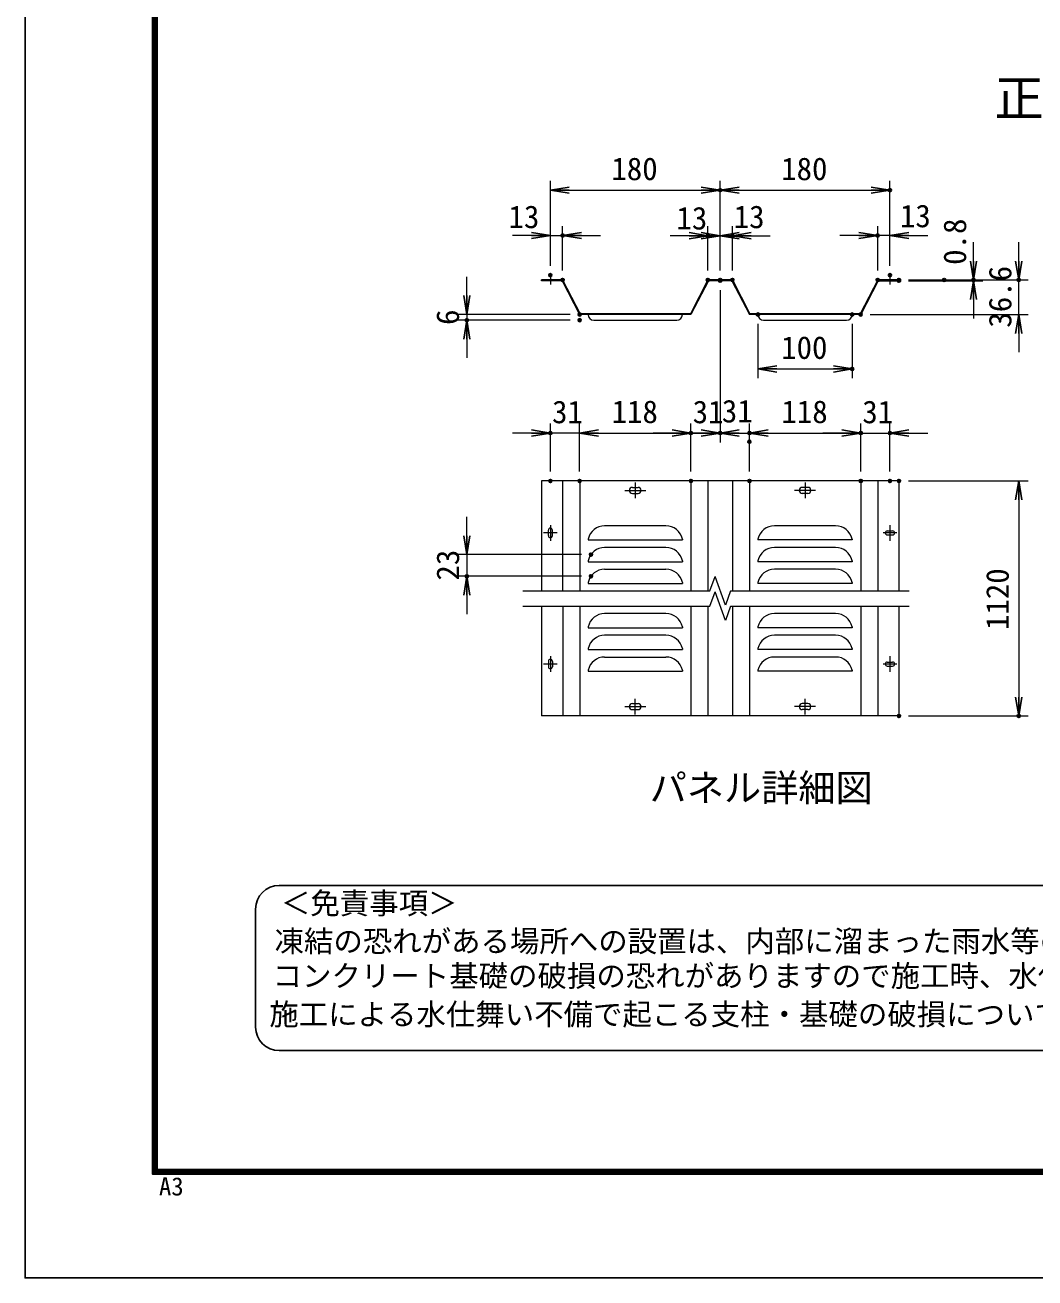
# Model space of a CAD drawing. Units: millimetres, scale not verified, with parts at other scales. Extents: x -6300 to 6300, y -4455 to 4455.
# Drawn here: x -6300 to -3088, y -4455 to -473 of the extents above; entities that cross this region are included whole.
import ezdxf
from ezdxf.enums import TextEntityAlignment as Align

# ---------------------------------------------------------------- set-up
doc = ezdxf.new("R2010")
doc.units = ezdxf.units.MM
doc.header["$LTSCALE"] = 20
doc.header["$PDMODE"] = 32
doc.header["$PDSIZE"] = 10
doc.linetypes.add('USER1', pattern=[50.8, 31.75, -6.35, 6.35, -6.35])
for name, color, linetype, lineweight in [('0-2_D-BMK', 2, 'USER1', 13), ('0-5_0', 7, 'Continuous', 25), ('0-6_D-STR-DIM', 7, 'Continuous', 13), ('0-9_D-TTL-TXT', 7, 'Continuous', 25), ('0-A_D-TTL', 7, 'Continuous', 25)]:
    doc.layers.add(name, color=color, linetype=linetype, lineweight=lineweight)
doc.layers.add('0-7_Defpoints', color=8, linetype='Continuous')
doc.styles.add('ＭＳ ゴシック', font='')
doc.styles.get('ＭＳ ゴシック').set_extended_font_data('MS Gothic')

# ---------------------------------------------------------------- blocks, each defined once
blk = doc.blocks.new('_Open')
at = {"layer": '0-5_0'}
blk.add_line((-20, 3.333), (0, 0), dxfattribs=at)
blk.add_lwpolyline([(-20, -3.333), (0, 0), (-20, 0)], dxfattribs=at)

msp = doc.modelspace()

# ---------------------------------------------------------------- linework, layer by layer
at = {"layer": '0-2_D-BMK'}
for p, q in [((-4629.16, -1267.81), (-4629.16, -1297.81)), ((-3549.16, -1267.81), (-3549.16, -1297.81)), ((-4359.16, -1927.11), (-4359.16, -1976.61)), ((-3819.16, -1927.11), (-3819.16, -1976.61)), ((-4392.76, -1951.86), (-4325.56, -1951.86)), ((-3785.56, -1951.86), (-3852.76, -1951.86)), ((-4629.16, -2062.11), (-4629.16, -2111.61)), ((-3549.16, -2062.11), (-3549.16, -2111.61)), ((-4607.71, -2086.86), (-4650.61, -2086.86)), ((-3527.71, -2086.86), (-3570.61, -2086.86)), ((-4607.71, -2503.86), (-4650.61, -2503.86)), ((-4629.16, -2479.11), (-4629.16, -2528.61)), ((-3527.71, -2503.86), (-3570.61, -2503.86)), ((-3549.16, -2479.11), (-3549.16, -2528.61)), ((-4359.16, -2663.61), (-4359.16, -2614.11)), ((-3819.16, -2663.61), (-3819.16, -2614.11)), ((-4392.76, -2638.86), (-4325.56, -2638.86)), ((-3785.56, -2638.86), (-3852.76, -2638.86))]:
    msp.add_line(p, q, dxfattribs=at)
at = {"layer": '0-6_D-STR-DIM'}
for p, q in [((-4629.16, -1237.81), (-4629.16, -967.49)), ((-4089.16, -1252.81), (-4089.16, -967.49)), ((-4089.16, -1252.81), (-4089.16, -967.49)), ((-3549.16, -1237.81), (-3549.16, -967.49)), ((-4569.16, -997.49), (-4149.16, -997.49)), ((-4029.16, -997.49), (-3609.16, -997.49)), ((-4629.16, -1237.81), (-4629.16, -1111.58)), ((-4590.16, -1252.81), (-4590.16, -1111.58)), ((-4128.16, -1252.81), (-4128.16, -1112.33)), ((-4089.16, -1252.81), (-4089.16, -1112.33)), ((-4089.16, -1252.81), (-4089.16, -1112.33)), ((-4050.16, -1252.81), (-4050.16, -1112.33)), ((-3588.16, -1252.81), (-3588.16, -1111.58)), ((-3549.16, -1237.81), (-3549.16, -1111.58)), ((-4689.16, -1141.58), (-4749.16, -1141.58)), ((-4629.16, -1141.58), (-4590.16, -1141.58)), ((-4530.16, -1141.58), (-4470.16, -1141.58)), ((-4188.16, -1142.33), (-4248.16, -1142.33)), ((-4149.16, -1142.33), (-4209.16, -1142.33)), ((-4089.16, -1142.33), (-4128.16, -1142.33)), ((-4089.16, -1142.33), (-4050.16, -1142.33)), ((-4029.16, -1142.33), (-3969.16, -1142.33)), ((-3990.16, -1142.33), (-3930.16, -1142.33)), ((-3648.16, -1141.58), (-3708.16, -1141.58)), ((-3549.16, -1141.58), (-3588.16, -1141.58)), ((-3489.16, -1141.58), (-3429.16, -1141.58)), ((-3283.47, -1222.81), (-3283.47, -1162.81)), ((-3139.47, -1222.81), (-3139.47, -1162.81)), ((-4894.86, -1332.61), (-4894.86, -1272.61)), ((-4590.16, -1282.81), (-4657.66, -1282.81)), ((-4657.66, -1285.21), (-4657.66, -1282.81)), ((-4591.65, -1285.21), (-4657.66, -1285.21)), ((-4591.65, -1285.21), (-4536.16, -1392.61)), ((-4590.16, -1282.81), (-4534.68, -1390.21)), ((-4128.16, -1282.81), (-4183.65, -1390.21)), ((-4126.68, -1285.21), (-4182.16, -1392.61)), ((-4050.16, -1282.81), (-4128.16, -1282.81)), ((-4051.65, -1285.21), (-4126.68, -1285.21)), ((-4051.65, -1285.21), (-3996.16, -1392.61)), ((-4050.16, -1282.81), (-3994.68, -1390.21)), ((-3588.16, -1282.81), (-3643.65, -1390.21)), ((-3586.68, -1285.21), (-3642.16, -1392.61)), ((-3520.66, -1282.81), (-3588.16, -1282.81)), ((-3588.16, -1282.81), (-3520.66, -1282.81)), ((-3520.66, -1285.21), (-3586.68, -1285.21)), ((-3490.66, -1282.81), (-3253.47, -1282.81)), ((-3490.66, -1285.21), (-3253.47, -1285.21)), ((-3346.66, -1282.81), (-3109.47, -1282.81)), ((-3283.47, -1285.21), (-3283.47, -1282.81)), ((-3139.47, -1392.61), (-3139.47, -1282.81)), ((-4089.16, -1315.21), (-4089.16, -1799.58)), ((-4089.16, -1315.21), (-4089.16, -1799.58)), ((-3283.47, -1345.21), (-3283.47, -1405.21)), ((-4565.97, -1392.61), (-4924.86, -1392.61)), ((-4894.86, -1392.61), (-4894.86, -1410.61)), ((-4182.16, -1392.61), (-4536.16, -1392.61)), ((-4183.65, -1390.21), (-4534.68, -1390.21)), ((-3642.16, -1392.61), (-3996.16, -1392.61)), ((-3643.65, -1390.21), (-3994.68, -1390.21)), ((-3612.16, -1392.61), (-3109.47, -1392.61)), ((-4565.97, -1410.61), (-4924.86, -1410.61)), ((-4491.16, -1410.61), (-4227.16, -1410.61)), ((-3969.16, -1422.65), (-3969.16, -1595.61)), ((-3951.16, -1410.61), (-3687.16, -1410.61)), ((-3669.16, -1422.65), (-3669.16, -1595.61)), ((-4894.86, -1470.61), (-4894.86, -1530.61)), ((-3139.47, -1452.61), (-3139.47, -1512.61)), ((-3909.16, -1565.61), (-3729.16, -1565.61)), ((-4629.16, -1891.86), (-4629.16, -1739.58)), ((-4536.11, -1891.86), (-4536.11, -1739.58)), ((-4536.11, -1891.86), (-4536.11, -1739.58)), ((-4181.97, -1891.86), (-4181.97, -1739.58)), ((-4181.97, -1891.86), (-4181.97, -1739.58)), ((-3996.11, -1766.94), (-3996.11, -1739.58)), ((-3995.97, -1891.86), (-3995.97, -1739.58)), ((-3642.22, -1891.86), (-3642.22, -1739.58)), ((-3641.83, -1891.86), (-3641.83, -1739.58)), ((-3549.16, -1891.86), (-3549.16, -1739.58)), ((-4689.16, -1769.58), (-4749.16, -1769.58)), ((-4536.11, -1769.58), (-4629.16, -1769.58)), ((-4476.11, -1769.58), (-4416.11, -1769.58)), ((-4476.11, -1769.58), (-4241.97, -1769.58)), ((-4241.97, -1769.58), (-4301.97, -1769.58)), ((-4149.16, -1769.58), (-4209.16, -1769.58)), ((-4181.97, -1769.58), (-4089.16, -1769.58)), ((-4089.16, -1769.58), (-3995.97, -1769.58)), ((-4029.16, -1769.58), (-3969.16, -1769.58)), ((-3936.11, -1769.58), (-3701.83, -1769.58)), ((-3935.97, -1769.58), (-3875.97, -1769.58)), ((-3702.22, -1769.58), (-3762.22, -1769.58)), ((-3642.22, -1769.58), (-3549.16, -1769.58)), ((-3489.16, -1769.58), (-3429.16, -1769.58)), ((-4657.66, -1921.86), (-4657.66, -2271.36)), ((-3520.66, -1921.86), (-4657.66, -1921.86)), ((-4590.16, -1921.86), (-4590.16, -2271.36)), ((-4535.97, -1921.86), (-4535.97, -2271.36)), ((-4368.01, -1942.11), (-4350.31, -1942.11)), ((-4182.16, -1921.86), (-4182.16, -2271.36)), ((-4128.16, -1921.86), (-4128.16, -2271.36)), ((-4050.16, -1921.86), (-4050.16, -2271.35)), ((-3996.16, -1921.86), (-3996.16, -2271.35)), ((-3810.31, -1942.11), (-3828.01, -1942.11)), ((-3642.16, -1921.86), (-3642.16, -2271.36)), ((-3588.16, -1921.86), (-3588.16, -2271.36)), ((-3520.66, -1921.86), (-3520.66, -2271.36)), ((-3490.47, -1921.86), (-3109.47, -1921.86)), ((-4368.01, -1961.61), (-4350.31, -1961.61)), ((-3810.31, -1961.61), (-3828.01, -1961.61)), ((-3139.47, -1981.86), (-3139.47, -2608.86)), ((-4894.86, -2095.86), (-4894.86, -2035.86)), ((-4261.82, -2064.36), (-4456.5, -2064.36)), ((-3721.82, -2064.36), (-3916.5, -2064.36)), ((-4635.61, -2095.41), (-4635.61, -2078.31)), ((-4622.71, -2095.41), (-4622.71, -2078.31)), ((-4509.16, -2106.36), (-4509.16, -2109.36)), ((-4509.16, -2109.36), (-4209.16, -2109.36)), ((-4209.16, -2106.36), (-4209.16, -2109.36)), ((-4209.16, -2106.39), (-4209.16, -2109.36)), ((-3969.16, -2106.36), (-3969.16, -2109.36)), ((-3969.16, -2106.39), (-3969.16, -2109.36)), ((-3669.16, -2109.36), (-3969.16, -2109.36)), ((-3669.16, -2106.36), (-3669.16, -2109.36)), ((-3557.71, -2080.41), (-3540.61, -2080.41)), ((-3557.71, -2093.31), (-3540.61, -2093.31)), ((-4261.82, -2133.36), (-4456.5, -2133.36)), ((-3721.82, -2133.36), (-3916.5, -2133.36)), ((-4530.17, -2155.86), (-4924.86, -2155.86)), ((-4894.86, -2155.86), (-4894.86, -2224.86)), ((-4509.16, -2175.36), (-4509.16, -2178.36)), ((-4509.16, -2178.36), (-4209.16, -2178.36)), ((-4208.97, -2175.36), (-4208.97, -2178.36)), ((-4208.97, -2175.39), (-4208.97, -2178.36)), ((-3969.16, -2175.36), (-3969.16, -2178.36)), ((-3969.16, -2175.39), (-3969.16, -2178.36)), ((-3669.16, -2178.36), (-3969.16, -2178.36)), ((-3669.16, -2175.36), (-3669.16, -2178.36)), ((-4530.17, -2224.86), (-4924.86, -2224.86)), ((-4456.5, -2202.36), (-4261.82, -2202.36)), ((-4122.06, -2271.5), (-4105.49, -2225.97)), ((-4072.34, -2317.03), (-4105.49, -2225.97)), ((-3721.82, -2202.36), (-3916.5, -2202.36)), ((-4509.16, -2244.36), (-4509.16, -2247.36)), ((-4509.16, -2247.36), (-4209.16, -2247.36)), ((-4208.97, -2244.36), (-4208.97, -2247.36)), ((-4208.97, -2244.39), (-4208.97, -2247.36)), ((-3969.16, -2244.36), (-3969.16, -2247.36)), ((-3969.16, -2244.39), (-3969.16, -2247.36)), ((-3669.16, -2247.36), (-3969.16, -2247.36)), ((-3669.16, -2244.36), (-3669.16, -2247.36)), ((-4894.86, -2284.86), (-4894.86, -2344.86)), ((-4716.4, -2271.36), (-4122.01, -2271.36)), ((-4122.06, -2319.5), (-4105.49, -2273.97)), ((-4072.34, -2365.03), (-4105.49, -2273.97)), ((-4055.77, -2271.5), (-4072.34, -2317.04)), ((-4055.71, -2271.35), (-3488.12, -2271.36)), ((-4716.4, -2319.36), (-4122.01, -2319.36)), ((-4657.47, -2319.35), (-4657.47, -2668.85)), ((-4589.97, -2319.35), (-4589.97, -2668.85)), ((-4535.97, -2319.35), (-4535.97, -2668.85)), ((-4261.82, -2343.36), (-4456.5, -2343.36)), ((-4181.97, -2319.35), (-4181.97, -2668.85)), ((-4127.97, -2319.35), (-4127.97, -2668.85)), ((-4055.77, -2319.5), (-4072.34, -2365.04)), ((-4055.71, -2319.35), (-3488.12, -2319.36)), ((-4049.97, -2319.35), (-4049.97, -2668.85)), ((-3995.97, -2319.35), (-3995.97, -2668.85)), ((-3721.82, -2343.36), (-3916.5, -2343.36)), ((-3641.97, -2319.35), (-3641.97, -2668.86)), ((-3587.97, -2319.35), (-3587.97, -2668.86)), ((-3520.47, -2319.35), (-3520.47, -2668.86)), ((-4509.16, -2385.36), (-4509.16, -2388.36)), ((-4509.16, -2388.36), (-4209.16, -2388.36)), ((-4209.16, -2385.36), (-4209.16, -2388.36)), ((-4209.16, -2385.39), (-4209.16, -2388.36)), ((-3969.16, -2385.36), (-3969.16, -2388.36)), ((-3969.16, -2385.39), (-3969.16, -2388.36)), ((-3669.16, -2388.36), (-3969.16, -2388.36)), ((-3669.16, -2385.36), (-3669.16, -2388.36)), ((-4261.82, -2412.36), (-4456.5, -2412.36)), ((-3721.82, -2412.36), (-3916.5, -2412.36)), ((-4509.16, -2454.36), (-4509.16, -2457.36)), ((-4509.16, -2457.36), (-4209.16, -2457.36)), ((-4209.16, -2454.36), (-4209.16, -2457.36)), ((-4209.16, -2454.39), (-4209.16, -2457.36)), ((-3969.16, -2454.36), (-3969.16, -2457.36)), ((-3969.16, -2454.39), (-3969.16, -2457.36)), ((-3669.16, -2457.36), (-3969.16, -2457.36)), ((-3669.16, -2454.36), (-3669.16, -2457.36)), ((-4635.61, -2495.31), (-4635.61, -2512.41)), ((-4622.71, -2495.31), (-4622.71, -2512.41)), ((-4456.5, -2481.36), (-4261.82, -2481.36)), ((-3721.82, -2481.36), (-3916.5, -2481.36)), ((-3557.71, -2497.41), (-3540.61, -2497.41)), ((-4509.16, -2523.36), (-4509.16, -2526.36)), ((-4509.16, -2526.36), (-4209.16, -2526.36)), ((-4209.16, -2523.36), (-4209.16, -2526.36)), ((-4209.16, -2523.39), (-4209.16, -2526.36)), ((-3969.16, -2523.36), (-3969.16, -2526.36)), ((-3969.16, -2523.39), (-3969.16, -2526.36)), ((-3669.16, -2526.36), (-3969.16, -2526.36)), ((-3669.16, -2523.36), (-3669.16, -2526.36)), ((-3557.71, -2510.31), (-3540.61, -2510.31)), ((-4368.01, -2629.11), (-4350.31, -2629.11)), ((-4368.01, -2648.61), (-4350.31, -2648.61)), ((-3810.31, -2629.11), (-3828.01, -2629.11)), ((-3810.31, -2648.61), (-3828.01, -2648.61)), ((-3520.47, -2668.86), (-4657.47, -2668.86)), ((-3490.47, -2668.86), (-3109.47, -2668.86))]:
    msp.add_line(p, q, dxfattribs=at)
msp.add_lwpolyline([(-3586.68, -1285.21), (-3520.66, -1285.21), (-3520.66, -1282.81)], dxfattribs=at)
for centre, radius, start, end in [((-4491.16, -1392.61), 18, 180, 270), ((-4227.16, -1392.61), 18, 270, 0), ((-3951.16, -1392.61), 18, 180, 270), ((-3687.16, -1392.61), 18, 270, 0), ((-4368.01, -1951.86), 9.75, 90, 270), ((-4350.31, -1951.86), 9.75, 270, 90), ((-3828.01, -1951.86), 9.75, 90, 270), ((-3810.31, -1951.86), 9.75, 270, 90), ((-4456.5, -2118.36), 54, 90, 167.16041), ((-4261.82, -2118.36), 54, 12.83959, 90), ((-3916.5, -2118.36), 54, 90, 167.16041), ((-3721.82, -2118.36), 54, 12.83959, 90), ((-4629.16, -2078.31), 6.45, 0, 180), ((-4629.16, -2095.41), 6.45, 180, 0), ((-3557.71, -2086.86), 6.45, 90, 270), ((-3540.61, -2086.86), 6.45, 270, 90), ((-4456.5, -2187.36), 54, 90, 167.16041), ((-4261.82, -2187.36), 54, 12.83959, 90), ((-3916.5, -2187.36), 54, 90, 167.16041), ((-3721.82, -2187.36), 54, 12.83959, 90), ((-4456.5, -2256.36), 54, 90, 167.16041), ((-4261.82, -2256.36), 54, 12.83959, 90), ((-3916.5, -2256.36), 54, 90, 167.16041), ((-3721.82, -2256.36), 54, 12.83959, 90), ((-4456.5, -2397.36), 54, 90, 167.16041), ((-4261.82, -2397.36), 54, 12.83959, 90), ((-3916.5, -2397.36), 54, 90, 167.16041), ((-3721.82, -2397.36), 54, 12.83959, 90), ((-4456.5, -2466.36), 54, 90, 167.16041), ((-4261.82, -2466.36), 54, 12.83959, 90), ((-3916.5, -2466.36), 54, 90, 167.16041), ((-3721.82, -2466.36), 54, 12.83959, 90), ((-4629.16, -2495.31), 6.45, 0, 180), ((-4456.5, -2535.36), 54, 90, 167.16041), ((-4261.82, -2535.36), 54, 12.83959, 90), ((-3916.5, -2535.36), 54, 90, 167.16041), ((-3721.82, -2535.36), 54, 12.83959, 90), ((-3557.71, -2503.86), 6.45, 90, 270), ((-3540.61, -2503.86), 6.45, 270, 90), ((-4629.16, -2512.41), 6.45, 180, 0), ((-4368.01, -2638.86), 9.75, 90, 270), ((-4350.31, -2638.86), 9.75, 270, 90), ((-3828.01, -2638.86), 9.75, 90, 270), ((-3810.31, -2638.86), 9.75, 270, 90)]:
    msp.add_arc(centre, radius, start, end, dxfattribs=at)
at = {"layer": '0-7_Defpoints'}
for p in [(-4089.16, -997.49), (-3549.16, -997.49), (-4590.16, -1141.58), (-4128.16, -1142.33), (-4050.16, -1142.33), (-3588.16, -1141.58), (-4629.16, -1267.81), (-4629.16, -1267.81), (-3549.16, -1267.81), (-3549.16, -1267.81), (-4590.16, -1282.81), (-4128.16, -1282.81), (-4089.16, -1282.81), (-4089.16, -1282.81), (-4089.16, -1285.21), (-4050.16, -1282.81), (-3588.16, -1282.81), (-3520.66, -1282.81), (-3520.66, -1285.21), (-3376.66, -1282.81), (-3283.47, -1282.81), (-3139.47, -1282.81), (-4535.97, -1392.61), (-3969.16, -1392.65), (-3669.16, -1392.65), (-3642.16, -1392.61), (-4894.86, -1410.61), (-4535.97, -1410.61), (-3669.16, -1565.61), (-4629.16, -1769.58), (-4181.97, -1769.58), (-4089.16, -1769.58), (-3996.11, -1796.94), (-3995.97, -1769.58), (-3641.83, -1769.58), (-3549.16, -1769.58), (-4629.16, -1921.86), (-4536.11, -1921.86), (-4181.97, -1921.86), (-3995.97, -1921.86), (-3642.22, -1921.86), (-3641.83, -1921.86), (-3549.16, -1921.86), (-3520.47, -1921.86), (-4500.17, -2155.86), (-4894.86, -2224.86), (-4500.17, -2224.86), (-3520.47, -2668.86), (-3139.47, -2668.86)]:
    msp.add_point(p, dxfattribs=at)
at = {"layer": '0-9_D-TTL-TXT', "color": 2}
for p, q in [((-1823.39, -3207.5), (-5491.71, -3207.5)), ((-5566.71, -3282.5), (-5566.71, -3657.5)), ((-5491.71, -3732.5), (-1823.39, -3732.5))]:
    msp.add_line(p, q, dxfattribs=at)
for centre, start, end in [((-5491.71, -3282.5), 90, 180), ((-5491.71, -3657.5), 180, 270)]:
    msp.add_arc(centre, 75, start, end, dxfattribs=at)
at = {"layer": '0-A_D-TTL', "color": 2}
msp.add_lwpolyline([(-6300, 4455), (6300, 4455), (6300, -4455), (-6300, -4455)], close=True, dxfattribs=at)
at = {"layer": '0-A_D-TTL'}
for points in [[(-5895, 4125), (5895, 4125), (5895, -4125), (-5895, -4125)], [(-5891.25, 4121.25), (5891.25, 4121.25), (5891.25, -4121.25), (-5891.25, -4121.25)], [(-5887.5, 4117.5), (5887.5, 4117.5), (5887.5, -4117.5), (-5887.5, -4117.5)], [(-5883.75, 4113.75), (5883.75, 4113.75), (5883.75, -4113.75), (-5883.75, -4113.75)], [(-5880, 4110), (5880, 4110), (5880, -4110), (-5880, -4110)]]:
    msp.add_lwpolyline(points, close=True, dxfattribs=at)

# ---------------------------------------------------------------- block references
at = {"layer": '0-6_D-STR-DIM', "xscale": 3, "yscale": 3}
for p, rotation in [((-4629.16, -997.49), 180), ((-4089.16, -997.49), 180), ((-4590.16, -1141.58), 180), ((-4089.16, -1142.33), 180), ((-4050.16, -1142.33), 180), ((-3549.16, -1141.58), 180), ((-3283.47, -1282.81), 270), ((-3139.47, -1282.81), 270), ((-3283.47, -1285.21), 90), ((-4894.86, -1392.61), 270), ((-3139.47, -1392.61), 90), ((-4894.86, -1410.61), 90), ((-3969.16, -1565.61), 180), ((-4536.11, -1769.58), 180), ((-4536.11, -1769.58), 180), ((-4089.16, -1769.58), 180), ((-3996.11, -1769.58), 180), ((-3995.97, -1769.58), 180), ((-3549.16, -1769.58), 180), ((-3139.47, -1921.86), 90), ((-4894.86, -2155.86), 270), ((-4894.86, -2224.86), 90), ((-3139.47, -2668.86), 270)]:
    msp.add_blockref('_Open', p, dxfattribs=dict(at, rotation=rotation))
for p in [(-4089.16, -997.49), (-3549.16, -997.49), (-4629.16, -1141.58), (-4128.16, -1142.33), (-4089.16, -1142.33), (-3588.16, -1141.58), (-3669.16, -1565.61), (-4629.16, -1769.58), (-4181.97, -1769.58), (-4181.97, -1769.58), (-4089.16, -1769.58), (-3642.22, -1769.58), (-3641.83, -1769.58)]:
    msp.add_blockref('_Open', p, dxfattribs=at)

# ---------------------------------------------------------------- texts
at = {"layer": '0-6_D-STR-DIM', "style": 'ＭＳ ゴシック'}
for s, p in [('180', (-4435.14, -987.36)), ('180', (-3895.14, -987.36)), ('13', (-4762.37, -1139.93)), ('13', (-4228.27, -1144.16)), ('13', (-4046.07, -1139.92)), ('13', (-3517.45, -1137.08)), ('100', (-3895.14, -1555.49)), ('31', (-4623.86, -1760.01)), ('118', (-4434.45, -1759.46)), ('31', (-4176.72, -1759.95)), ('31', (-4083.86, -1757.49)), ('118', (-3894.38, -1759.46)), ('31', (-3637.11, -1760.01))]:
    msp.add_text(s, height=72.14, dxfattribs=at).set_placement(p, align=Align.BOTTOM_LEFT)
for s, p in [('0.8', (-3285.19, -1235)), ('36.6', (-3141.19, -1434.61)), ('6', (-4898.16, -1425.95)), ('23', (-4897.82, -2238.51)), ('1120', (-3149.59, -2395.71))]:
    msp.add_text(s, height=72.14, rotation=90, dxfattribs=at).set_placement(p, align=Align.BOTTOM_LEFT)
at = {"layer": '0-9_D-TTL-TXT', "style": 'ＭＳ ゴシック'}
for s, height, p in [('正\u3000面\u3000図', 115.4, (-3216.81, -797.08)), ('パネル詳細図', 86.66, (-4313.32, -2966.23)), ('＜免責事項＞ \u3000\u3000', 68.62, (-5486.15, -3318.77)), ('凍結の恐れがある場所への設置は、内部に溜まった雨水等の凍結融解により支柱の破損や', 68.62, (-5506.44, -3439.52)), ('コンクリート基礎の破損の恐れがありますので施工時、水仕舞いを行ってください。', 68.62, (-5512.6, -3549.65)), ('施工による水仕舞い不備で起こる支柱・基礎の破損について当社は責任を負いかねます。 ', 68.62, (-5523.09, -3671.89))]:
    msp.add_text(s, height=height, dxfattribs=at).set_placement(p, align=Align.BOTTOM_LEFT)
at = {"layer": '0-A_D-TTL', "style": 'ＭＳ ゴシック'}
msp.add_text('A3', height=57.77, dxfattribs=at).set_placement((-5874.13, -4210.22), align=Align.BOTTOM_LEFT)

doc.saveas('drawing.dxf')
